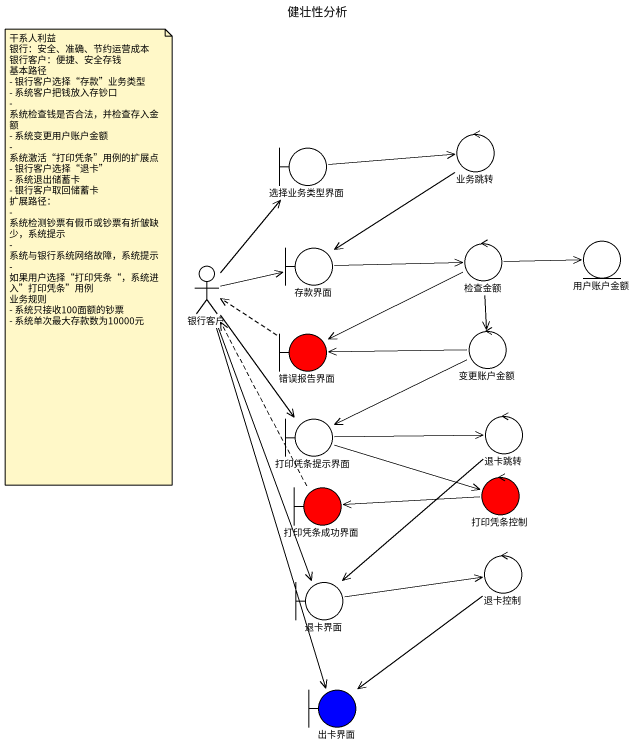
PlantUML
@startuml
title 健壮性分析
boundary 选择业务类型界面
control 业务跳转
entity 用户账户金额
actor 银行客户
boundary 存款界面
control 检查金额
boundary 错误报告界面 #FF0000
control 变更账户金额
boundary 打印凭条提示界面
control 退卡跳转
boundary 打印凭条成功界面 #FF0000
control 打印凭条控制 #FF0000
boundary 退卡界面
control 退卡控制
boundary 出卡界面 #0000FF
选择业务类型界面 -right-> 业务跳转
业务跳转 --> 存款界面
银行客户 -up-> 选择业务类型界面
银行客户 -right-> 存款界面
银行客户 --> 打印凭条提示界面
银行客户 --> 退卡界面
银行客户 --> 出卡界面
存款界面 -right-> 检查金额
检查金额 -right-> 用户账户金额
检查金额 -left-> 错误报告界面
检查金额 --> 变更账户金额
错误报告界面 .left.> 银行客户
变更账户金额 -left-> 错误报告界面
变更账户金额 -left-> 打印凭条提示界面
打印凭条提示界面 -right-> 退卡跳转
打印凭条提示界面 -right-> 打印凭条控制
退卡跳转 --> 退卡界面
打印凭条成功界面 .up.> 银行客户
打印凭条控制 -left-> 打印凭条成功界面
退卡界面 -right-> 退卡控制
退卡控制 --> 出卡界面
note as N1
  干系人利益
  银行：安全、准确、节约运营成本
  银行客户：便捷、安全存钱
  基本路径
  - 银行客户选择“存款”业务类型
  - 系统客户把钱放入存钞口
  - 系统检查钱是否合法，并检查存入金额
  - 系统变更用户账户金额
  - 系统激活“打印凭条”用例的扩展点
  - 银行客户选择“退卡”
  - 系统退出储蓄卡
  - 银行客户取回储蓄卡
  扩展路径：
  - 系统检测钞票有假币或钞票有折皱缺少，系统提示
  - 系统与银行系统网络故障，系统提示
  - 如果用户选择“打印凭条“，系统进入”打印凭条”用例
  业务规则
  - 系统只接收100面额的钞票
  - 系统单次最大存款数为10000元
end note
@enduml
